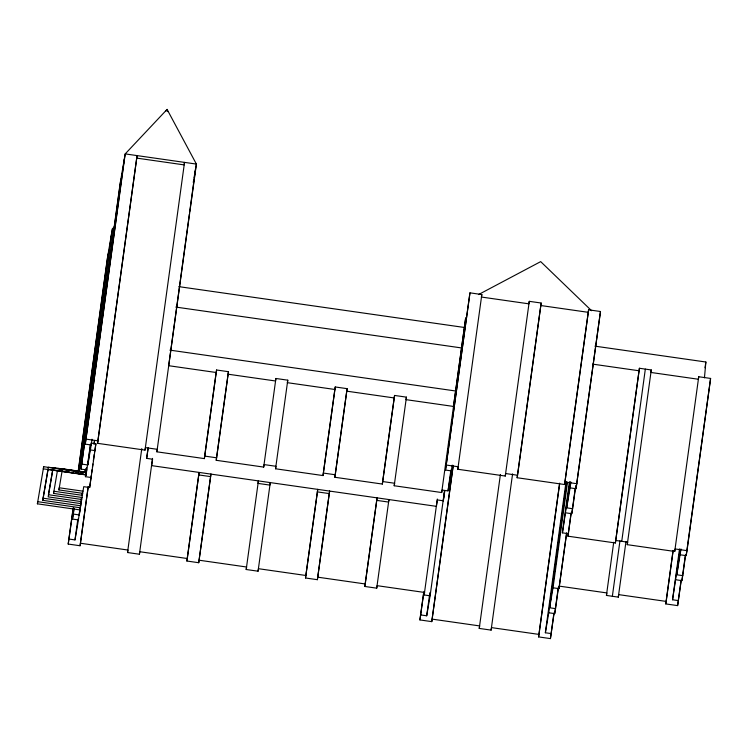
<?xml version="1.0" encoding="UTF-8"?>
<svg xmlns="http://www.w3.org/2000/svg" width="748" height="748" viewBox="0 0 748 748"><rect width="100%" height="100%" fill="white"/><g stroke="black" fill="none" stroke-linecap="round" stroke-linejoin="round"><path stroke-width="1.12" d="M704.448 377.824L705.869 362.013L594.922 346.146M80.148 507.219L78.409 519.925L72.481 519.075L73.332 514.082L79.26 514.923L83.72 486.677L89.657 487.528L95.903 443.798L90.957 443.096M80.12 509.93L37.4 503.825L37.699 501.665L80.41 507.78M86.085 474.961L86.385 472.801L43.665 466.696L43.375 468.846L86.085 474.961L90.405 444.705M80.756 505.779L42.786 500.347L43.075 498.196L48.368 467.22L86.338 472.652M82.028 497.476L53.547 493.409L53.847 491.249L82.317 495.326M82.663 493.325L58.933 489.931L59.223 487.78L82.953 491.174M88.255 486.668L80.073 545.75L68.208 544.058L73.117 508.257M78.175 471.305L107.282 258.817L112.406 228.841L114.771 226.326M68.208 544.058L73.332 507.883M78.241 472.082L108.133 253.824M72.481 519.075L73.902 508.677M78.961 471.726L111.546 233.834M73.332 514.082L74.117 508.303M79.185 471.352L112.406 228.841L114.556 229.15M86.946 469.959L81.008 469.118L120.082 183.877L125.206 153.901L167.084 109.395L196.397 164.083L156.893 451.82L204.363 458.608L216.583 369.998L228.449 371.691L216.228 460.301L263.689 467.089L264.109 464.592L275.975 466.285L275.554 468.781L323.014 475.569L335.235 386.968L347.1 388.661L334.88 477.271L382.34 484.059L394.561 395.449L406.435 397.141L394.205 485.751L441.675 492.539L442.096 490.043L448.033 490.894L452.231 465.125M81.008 469.118L120.933 178.884M92.004 439.207L91.209 444.985L85.272 444.134L124.346 158.894M85.272 444.134L125.206 153.901L196.397 164.083L194.022 177.959M69.059 539.056L74.996 539.906L77.848 519.121M80.466 504.909L80.784 502.6M81.102 500.29L81.42 497.981M84.898 472.577L85.365 469.108M79.26 514.923L81.626 497.7M81.934 495.41L82.252 493.11M85.085 472.446L85.553 469.005M85.721 472.1L86.029 469.856M91.359 477.533L85.431 476.682L86.656 467.715M85.955 474.494L86.198 472.184L62.467 468.8L58.933 489.931M53.071 467.743L86.291 472.493L86.039 474.802L48.068 469.37L42.786 500.347M81.859 464.115L87.797 464.966L90.639 444.181M80.073 545.75L88.142 486.855M93.996 444.125L94.472 440.666M94.108 443.938L94.585 440.479M89.657 487.528L91.35 475.195M91.649 472.951L92.116 469.585M92.425 467.341L92.883 463.984M97.567 443.33L137.071 155.603L97.567 443.33L145.028 450.118L145.458 447.622L157.323 449.324L156.893 451.82M198.734 562.72L210.955 474.11L198.734 562.72L186.869 561.019L199.09 472.418L187.29 558.522L139.829 551.734L139.409 554.231L127.534 552.538L141.774 448.604M145.028 450.118L184.532 162.381L184.102 164.887L136.641 158.099M444.845 490.482L443.293 500.786L437.365 499.935L436.402 506.349L151.629 465.63L152.592 459.216L146.655 458.365L148.076 447.968M139.409 554.231L152.536 458.384M189.375 214.124L168.693 365.707L216.153 372.495L216.583 369.998M189.683 211.815L195.546 169.076M204.363 458.608L216.153 372.495M216.228 460.301L228.449 371.691M246.195 569.509L258.415 480.899L257.995 483.395L269.86 485.097L270.28 482.591L258.06 571.201L246.195 569.509L246.625 567.012L199.155 560.224M263.689 467.089L275.909 378.479L287.774 380.18L275.554 468.781M305.521 577.989L317.741 489.379L305.521 577.989L317.386 579.691L329.606 491.081L317.386 579.691M323.014 475.569L335.235 386.968M334.88 477.271L347.1 388.661M364.846 586.469L377.076 497.869L364.846 586.469L376.712 588.171L377.142 585.675L424.602 592.463L424.181 594.959L430.109 595.81L444.518 490.623M382.34 484.059L394.561 395.449M376.712 588.171L388.941 499.561L388.511 502.058L376.646 500.365M453.26 465.415L431.774 621.635L419.909 619.933L423.714 592.201M419.909 619.933L423.929 591.827M424.181 594.959L437.318 499.028M441.675 492.539L465.686 317.825L453.466 406.435L406.005 399.647L406.435 397.141M451.446 470.903L445.509 470.062L469.959 292.842L481.824 294.544L457.804 469.258L505.265 476.046L505.695 473.549L517.56 475.242L541.15 303.024L529.285 301.332L528.855 303.828L481.394 297.04L481.824 294.544M445.509 470.062L469.959 292.842M420.769 614.94L426.697 615.791L429.866 592.668M443.293 500.786L444.564 491.53M448.033 490.894L450.885 470.09M431.774 621.635L453.148 465.593M559.579 484.152L538.999 634.407L491.53 627.619L491.109 630.115L479.244 628.423L500.412 474.513M505.265 476.046L529.285 301.332M491.109 630.115L512.586 473.895M575.782 485.592L572.622 508.705L566.685 507.855L570.098 487.874L576.035 488.725L600.476 311.505L588.611 309.812L564.59 484.526L517.13 477.738L541.15 303.024M554.137 612.799L550.435 638.605L538.569 636.903L559.626 483.18M564.59 484.526L588.611 309.812M551.285 633.603L545.357 632.761L565.937 482.497M545.357 632.761L548.77 612.771L566.657 482.161M558.56 586.666L555.549 608.629L549.621 607.778L566.881 481.796M549.621 607.778L553.034 587.797L567.442 482.61M571.201 512.885L568.349 533.689L562.421 532.838L569.387 481.983M562.421 532.838L570.107 481.647M566.685 507.855L570.172 482.432M570.098 487.874L570.892 482.095M550.435 638.605L553.763 614.332M548.77 612.771L554.698 613.622L558.186 588.19M553.034 587.797L558.971 588.639L566.563 533.165M558.971 588.639L566.675 532.978M651.274 369.951L650.844 372.448L698.305 379.236L698.735 376.74L710.6 378.432L687.01 550.65L675.145 548.957L674.715 551.454L627.254 544.666L651.274 369.951L639.409 368.259L615.389 542.973L567.928 536.185L571.089 513.072M565.834 512.857L571.762 513.698L575.249 488.276M576.035 488.725L600.476 311.505M673.153 550.556L666.188 601.411L618.718 594.632L618.297 597.128L606.432 595.427L613.715 542.263M615.389 542.973L639.409 368.259M612.36 596.278L619.961 540.795M621.747 541.318L645.337 369.101M618.297 597.128L626.001 541.459M681.325 579.812L677.623 605.609L665.757 603.917L673.041 550.743M674.715 551.454L698.735 376.74M678.473 600.616L672.545 599.765L679.511 548.91M672.545 599.765L680.072 549.733M685.589 554.829L682.746 575.633L676.809 574.782L680.297 549.359M676.809 574.782L681.017 549.023M677.623 605.609L680.951 581.336M675.958 579.784L681.886 580.626L685.374 555.203M680.222 554.801L686.159 555.652L710.6 378.432M93.341 460.618L94.276 454.167M94.585 452.016L95.903 443.798M146.655 458.365L148.198 448.108M705.009 367.773L705.869 362.013M37.4 503.825L43.665 466.696M52.687 469.996L48.461 494.727L81.682 499.477M52.771 469.903L48.162 496.878L81.392 501.628M53.547 493.409L57.474 470.427M85.431 476.682L86.198 472.184M85.992 474.653L86.291 472.493M74.996 539.906L78.409 519.925M87.797 464.966L91.209 444.985M127.534 552.538L127.964 550.042L80.504 543.254M193.264 182.4L193.648 180.184M186.869 561.019L187.29 558.522M275.909 378.479L275.479 380.975L228.018 374.196M287.774 380.18L287.344 382.677L334.814 389.465M258.06 571.201L258.49 568.704L305.951 575.493M394.205 485.751L394.635 483.255L382.77 481.562M426.697 615.791L430.109 595.81M457.804 469.258L458.234 466.761L446.36 465.06M479.244 628.423L479.664 625.926L432.204 619.138M517.13 477.738L517.56 475.242M538.569 636.903L538.999 634.407M554.698 613.622L555.549 608.629M567.928 536.185L568.349 533.689M571.762 513.698L572.622 508.705M606.432 595.427L606.852 592.93L559.392 586.142M627.254 544.666L627.684 542.169L615.819 540.477M665.757 603.917L666.188 601.411M681.886 580.626L682.746 575.633M686.159 555.652L687.01 550.65M165.85 111.359L167.084 109.395L167.72 111.63M478.514 294.572L540.682 261.622L591.612 310.738M540.72 305.521L588.18 312.309M178.791 286.634L464.312 327.465M592.65 364.126L638.979 370.756M175.799 307.073L461.89 347.988M169.899 350.129L455.99 391.045M346.679 391.157L394.14 397.945M565.02 482.03L576.886 483.722M86.132 439.141L97.997 440.834M204.784 456.102L216.649 457.804M323.445 473.073L335.31 474.774M90.106 449.913L95.052 450.623M198.659 474.915L210.525 476.607M317.32 491.885L329.185 493.577M57.764 468.267L86.244 472.343M66.694 471.595L68.956 471.913M76.866 473.045L79.12 473.372M60.887 470.913L63.169 471.24M65.45 471.567L68.863 472.053M71.144 472.381L73.416 472.708M75.698 473.026L79.12 473.521M81.392 473.849L83.673 474.167M53.921 470.062L73.398 472.848M75.688 473.175L83.701 474.326M43.075 498.196L81.046 503.628M317.816 577.185L365.276 583.973"/></g></svg>
